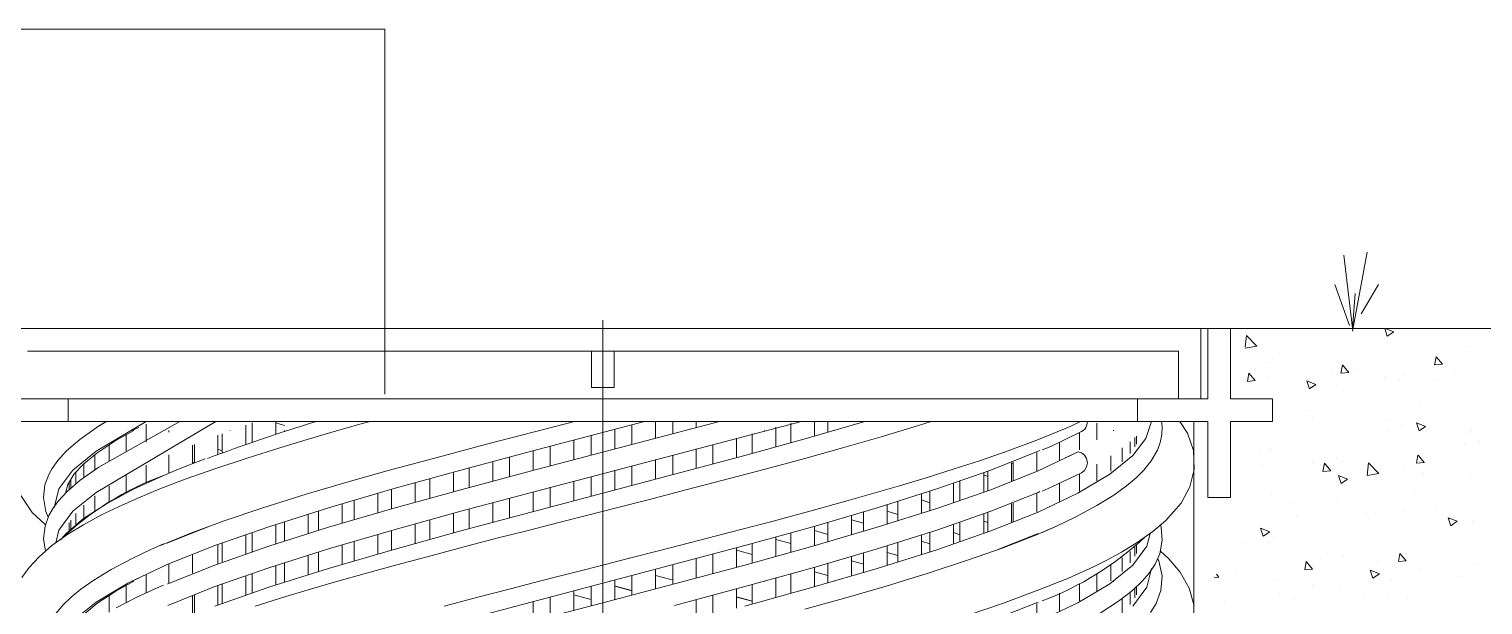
# Model space of a CAD drawing. Header units: millimetres. Extents: x 4229 to 8429, y -1187 to 1783.
# Drawn here: x 7467.5 to 7716.8, y 1174.1 to 1272.7 of the extents above; entities that cross this region are included whole.
import ezdxf

# ---------------------------------------------------------------- set-up
doc = ezdxf.new("R2010")
doc.units = ezdxf.units.MM

msp = doc.modelspace()

# ---------------------------------------------------------------- linework, layer by layer
at = {"lineweight": 5}
for p, q in [((7528.5, 1272.71), (7219.92, 1272.71)), ((7528.5, 1210.16), (7528.5, 1272.71)), ((7694.4, 1221.47), (7692.91, 1234)), ((7694.4, 1220.98), (7696.91, 1234.49)), ((7693.89, 1221.92), (7691.4, 1228.93)), ((7694.4, 1221.41), (7694.9, 1227.42)), ((7695.91, 1223.92), (7698.9, 1228.93)), ((7854.87, 1221.41), (7276.91, 1221.41)), ((7668.43, 1221.41), (7668.43, 1209.35)), ((7669.63, 1221.41), (7669.63, 1209.35)), ((7673.49, 1221.41), (7673.49, 1209.35)), ((7676.03, 1221.41), (7676.03, 1221.41)), ((7676.03, 1218.24), (7676.26, 1220.19)), ((7678, 1218.37), (7676.26, 1220.19)), ((7678.77, 1221.07), (7678.77, 1221.07)), ((7700.39, 1220.1), (7699.95, 1221.41)), ((7701.5, 1220.86), (7700.05, 1221.41)), ((7701.5, 1220.85), (7700.39, 1220.1)), ((7702.28, 1219.95), (7702.28, 1219.95)), ((7703.03, 1221.39), (7703.03, 1221.39)), ((7467.21, 1217.55), (7664.57, 1217.55)), ((7563.96, 1217.55), (7563.96, 1211.32)), ((7567.82, 1217.55), (7567.82, 1211.32)), ((7664.57, 1217.55), (7664.57, 1209.35)), ((7678, 1218.37), (7676.03, 1218.06)), ((7708.5, 1215.16), (7708.76, 1216.57)), ((7709.84, 1215.29), (7708.76, 1216.57)), ((7713.9, 1218.27), (7713.9, 1218.27)), ((7679.75, 1215.51), (7679.75, 1215.51)), ((7680.7, 1216.27), (7680.7, 1216.27)), ((7691.06, 1214.07), (7691.06, 1214.07)), ((7692.44, 1213.76), (7692.7, 1215.16)), ((7693.79, 1213.88), (7692.71, 1215.17)), ((7694.84, 1214.41), (7694.84, 1214.41)), ((7709.84, 1215.29), (7708.5, 1215.17)), ((7676.39, 1212.35), (7676.65, 1213.76)), ((7677.73, 1212.48), (7676.4, 1212.36)), ((7677.73, 1212.48), (7676.65, 1213.76)), ((7679.81, 1213.12), (7679.81, 1213.12)), ((7688.14, 1211.84), (7686.57, 1212.45)), ((7687.03, 1211.09), (7686.57, 1212.44)), ((7688.14, 1211.84), (7687.03, 1211.09)), ((7687.95, 1212.7), (7687.95, 1212.7)), ((7693.79, 1213.88), (7692.45, 1213.77)), ((7699.89, 1213.2), (7699.89, 1213.2)), ((7702.55, 1212.5), (7702.55, 1212.5)), ((7703.31, 1213.3), (7703.31, 1213.3)), ((7708.92, 1212.56), (7708.92, 1212.56)), ((7711.84, 1213.71), (7711.84, 1213.71)), ((7462.15, 1209.35), (7669.63, 1209.35)), ((7474.21, 1209.35), (7474.21, 1205.49)), ((7567.82, 1211.32), (7563.96, 1211.32)), ((7657.57, 1209.35), (7657.57, 1205.49)), ((7680.73, 1209.35), (7673.49, 1209.35)), ((7680.73, 1209.35), (7680.73, 1205.49)), ((7692.86, 1210.88), (7692.86, 1210.88)), ((7714.17, 1210.82), (7714.17, 1210.82)), ((7680.03, 1208.06), (7680.03, 1208.06)), ((7680.99, 1208.18), (7680.99, 1208.18)), ((7686.59, 1207.45), (7686.59, 1207.45)), ((7691.33, 1206.62), (7691.33, 1206.62)), ((7705.91, 1208.64), (7705.91, 1208.64)), ((7462.15, 1205.49), (7669.63, 1205.49)), ((7476.18, 1202.42), (7479.4, 1204.67)), ((7478.78, 1204.24), (7478.78, 1204.24)), ((7478.99, 1200.4), (7487.6, 1205.49)), ((7478.99, 1193.35), (7499.51, 1205.49)), ((7479.4, 1204.67), (7480.79, 1205.46)), ((7479.46, 1197.66), (7493.33, 1205.49)), ((7480.25, 1205.2), (7479.65, 1204.81)), ((7480.65, 1205.45), (7480.25, 1205.2)), ((7480.7, 1205.48), (7480.65, 1205.45)), ((7485.12, 1203.92), (7486.31, 1204.48)), ((7487.58, 1201.95), (7487.58, 1205.03)), ((7504.66, 1204.88), (7504.66, 1201.59)), ((7505.76, 1201.96), (7505.76, 1205.25)), ((7509.82, 1205.49), (7509.82, 1203.31)), ((7511.28, 1204.79), (7509.82, 1205.26)), ((7519.25, 1203.6), (7524.23, 1205.01)), ((7524.23, 1205.01), (7525.98, 1205.49)), ((7555.92, 1204.18), (7545.95, 1201.59)), ((7553.63, 1197.04), (7585.86, 1205.49)), ((7553.63, 1200.4), (7573.05, 1205.49)), ((7553.63, 1193.35), (7599.93, 1205.49)), ((7561.04, 1205.48), (7555.92, 1204.18)), ((7565.89, 1205.49), (7565.89, 1203.61)), ((7567.92, 1204.15), (7567.92, 1200.79)), ((7570.88, 1201.56), (7570.88, 1204.92)), ((7574.94, 1205.49), (7574.94, 1202.63)), ((7577.86, 1203.4), (7577.86, 1205.49)), ((7581.91, 1205.49), (7581.91, 1204.48)), ((7595.56, 1204.5), (7595.56, 1201.15)), ((7598.1, 1201.84), (7598.1, 1205.21)), ((7600.74, 1202.56), (7610.8, 1205.49)), ((7602.15, 1205.49), (7602.15, 1203)), ((7604.48, 1203.67), (7604.48, 1205.49)), ((7613.63, 1202.88), (7620.02, 1204.82)), ((7620.02, 1204.82), (7622.18, 1205.5)), ((7645.99, 1204.62), (7640.59, 1202.41)), ((7647.92, 1205.52), (7645.99, 1204.62)), ((7648.5, 1204.16), (7648.25, 1203.93)), ((7648.7, 1204.45), (7648.5, 1204.16)), ((7648.84, 1204.77), (7648.7, 1204.45)), ((7648.93, 1205.13), (7648.84, 1204.77)), ((7648.96, 1205.49), (7648.93, 1205.13)), ((7650.57, 1205.21), (7650.57, 1202.33)), ((7658.99, 1202.56), (7659.93, 1205.49)), ((7661.67, 1205.49), (7661.8, 1204.59)), ((7661.8, 1204.59), (7661.74, 1203.23)), ((7664.82, 1205.49), (7666.11, 1203.46)), ((7667.22, 1205.49), (7667.22, 907.55)), ((7669.63, 1205.49), (7669.63, 1192.46)), ((7673.49, 1205.49), (7673.49, 1192.46)), ((7680.73, 1205.49), (7673.49, 1205.49)), ((7687.5, 1205.96), (7687.5, 1205.96)), ((7700.73, 1205.59), (7700.73, 1205.59)), ((7702.82, 1205.05), (7702.82, 1205.05)), ((7706.95, 1204.63), (7705.38, 1205.23)), ((7705.83, 1203.87), (7705.38, 1205.23)), ((7706.94, 1204.62), (7705.83, 1203.87)), ((7709.2, 1204.47), (7709.2, 1204.47)), ((7473.92, 1200.45), (7476.18, 1202.42)), ((7478.34, 1203.92), (7478.32, 1203.92)), ((7482.36, 1202.23), (7479.11, 1200.08)), ((7485.47, 1203.92), (7482.36, 1202.23)), ((7484.15, 1200.28), (7484.15, 1203.28)), ((7485.04, 1203.92), (7485.12, 1203.92)), ((7491.49, 1203.65), (7491.49, 1203.92)), ((7495.84, 1198.35), (7495.84, 1201.56)), ((7499.89, 1203.17), (7499.89, 1199.91)), ((7500.6, 1200.14), (7500.6, 1203.38)), ((7501.92, 1203.92), (7501.97, 1203.92)), ((7510.51, 1200.99), (7515.17, 1202.4)), ((7511.28, 1203.75), (7511.28, 1203.92)), ((7515.17, 1202.4), (7519.25, 1203.6)), ((7545.95, 1201.59), (7536.83, 1199.17)), ((7560.9, 1202.33), (7560.9, 1198.97)), ((7563.86, 1199.75), (7563.86, 1203.11)), ((7567.12, 1203.97), (7567.11, 1203.97)), ((7579.93, 1203.97), (7579.93, 1203.97)), ((7584.75, 1198.21), (7584.75, 1201.55)), ((7588.8, 1202.65), (7588.8, 1199.3)), ((7590.24, 1199.67), (7600.74, 1202.56)), ((7591.51, 1200.04), (7591.51, 1203.38)), ((7593.63, 1203.97), (7593.6, 1203.97)), ((7605.56, 1203.97), (7605.59, 1203.97)), ((7607.23, 1201.02), (7613.63, 1202.88)), ((7640.59, 1202.41), (7635.36, 1200.46)), ((7647.98, 1203.76), (7642.67, 1201.23)), ((7644.2, 1201.93), (7644.2, 1198.85)), ((7647.63, 1203.59), (7647.63, 1200.61)), ((7647.98, 1203.76), (7647.97, 1203.75)), ((7648.25, 1203.93), (7647.98, 1203.76)), ((7653.38, 1203.93), (7653.47, 1203.93)), ((7656.28, 1202.01), (7656.28, 1199.99)), ((7656.76, 1199.67), (7658.99, 1202.56)), ((7657.1, 1202.73), (7657.1, 1201.13)), ((7657.38, 1202.97), (7657.38, 1201.63)), ((7661.46, 1201.89), (7660.97, 1200.58)), ((7661.74, 1203.23), (7661.46, 1201.89)), ((7666.11, 1203.46), (7667.14, 1200.5)), ((7700.55, 1203.72), (7700.55, 1203.72)), ((7704.25, 1201.77), (7704.25, 1201.77)), ((7714.45, 1203.37), (7714.45, 1203.37)), ((7714.81, 1203.73), (7714.81, 1203.73)), ((7716.2, 1202.27), (7716.2, 1202.27)), ((7472.41, 1198.78), (7473.92, 1200.45)), ((7475.02, 1197.14), (7478.99, 1200.4)), ((7479.11, 1200.08), (7476.88, 1198.25)), ((7478.78, 1197.18), (7478.78, 1199.81)), ((7481.21, 1198.66), (7481.21, 1201.5)), ((7491.49, 1196.59), (7491.49, 1199.76)), ((7495.54, 1201.44), (7495.54, 1198.24)), ((7496.02, 1198.47), (7497.7, 1199.1)), ((7499.34, 1197.37), (7505.09, 1199.28)), ((7499.89, 1200.72), (7500.6, 1200.45)), ((7499.89, 1200.72), (7500.6, 1200.46)), ((7505.09, 1199.28), (7510.51, 1200.99)), ((7536.83, 1199.17), (7529.07, 1197.07)), ((7541.53, 1197.14), (7553.63, 1200.4)), ((7549.87, 1196.05), (7549.87, 1199.4)), ((7553.92, 1200.48), (7553.92, 1197.12)), ((7556.84, 1197.9), (7556.84, 1201.25)), ((7565.89, 1200.26), (7565.89, 1196.57)), ((7577.86, 1196.37), (7577.86, 1199.74)), ((7578.19, 1196.45), (7590.24, 1199.67)), ((7581.91, 1200.8), (7581.91, 1197.45)), ((7594.56, 1197.53), (7600.5, 1199.13)), ((7600.5, 1199.13), (7607.23, 1201.02)), ((7635.36, 1200.46), (7630.49, 1198.77)), ((7632.4, 1197.14), (7640.53, 1200.4)), ((7640.29, 1200.17), (7640.29, 1197.02)), ((7640.53, 1200.4), (7640.81, 1200.53)), ((7640.53, 1197.04), (7647.36, 1200.26)), ((7642.67, 1201.23), (7641.22, 1200.62)), ((7645.16, 1199.25), (7647.28, 1200.25)), ((7647.36, 1200.26), (7647.97, 1200.12)), ((7647.97, 1200.12), (7648.49, 1199.72)), ((7648.49, 1199.72), (7648.83, 1199.12)), ((7648.83, 1199.12), (7648.96, 1198.41)), ((7652.81, 1196.45), (7656.76, 1199.67)), ((7653, 1199.63), (7653, 1196.99)), ((7654.91, 1200.95), (7654.91, 1198.57)), ((7660.97, 1200.58), (7659.9, 1198.73)), ((7667.14, 1200.5), (7667.28, 1197.29)), ((7678.4, 1200.47), (7678.4, 1200.47)), ((7680.3, 1200.61), (7680.3, 1200.61)), ((7680.36, 1200.76), (7680.36, 1200.76)), ((7686.88, 1199.36), (7686.88, 1199.36)), ((7691.6, 1199.17), (7691.6, 1199.17)), ((7692.3, 1201.26), (7692.3, 1201.26)), ((7705.39, 1198.33), (7705.65, 1199.73)), ((7706.73, 1198.45), (7705.66, 1199.74)), ((7711.48, 1199.27), (7711.48, 1199.27)), ((7713.6, 1201.48), (7713.6, 1201.48)), ((7470.89, 1196.39), (7471.46, 1197.43)), ((7471.46, 1197.43), (7472.41, 1198.78)), ((7472.62, 1193.93), (7475.02, 1197.14)), ((7476.88, 1198.25), (7475.25, 1196.51)), ((7475.5, 1194.76), (7475.5, 1196.78)), ((7476.27, 1195.44), (7479.46, 1197.66)), ((7476.87, 1195.84), (7476.87, 1198.25)), ((7487.58, 1194.87), (7487.58, 1197.99)), ((7490.32, 1196.14), (7492.42, 1197.03)), ((7492.42, 1197.03), (7494.25, 1197.78)), ((7494.25, 1197.78), (7496.02, 1198.47)), ((7494.29, 1195.59), (7499.34, 1197.37)), ((7495.88, 1198.42), (7495.54, 1198.55)), ((7495.91, 1198.38), (7495.54, 1198.52)), ((7529.07, 1197.07), (7522.24, 1195.15)), ((7529.89, 1193.93), (7541.53, 1197.14)), ((7540.27, 1196.82), (7540.27, 1193.48)), ((7541.53, 1193.79), (7553.63, 1197.04)), ((7542.98, 1194.21), (7542.98, 1197.56)), ((7547.04, 1198.64), (7547.04, 1195.29)), ((7567.92, 1197.13), (7567.92, 1193.76)), ((7570.88, 1194.53), (7570.88, 1197.91)), ((7574.94, 1198.97), (7574.94, 1195.6)), ((7587.81, 1195.76), (7594.56, 1197.53)), ((7626.12, 1197.35), (7621.15, 1195.8)), ((7623.16, 1193.93), (7632.4, 1197.14)), ((7630.49, 1198.77), (7626.12, 1197.35)), ((7631.18, 1196.66), (7631.18, 1193.4)), ((7631.89, 1193.66), (7631.89, 1196.92)), ((7632.4, 1193.79), (7640.53, 1197.04)), ((7635.89, 1198.4), (7636.24, 1198.27)), ((7635.95, 1198.42), (7635.95, 1195.21)), ((7636.24, 1195.33), (7636.24, 1198.53)), ((7647.98, 1196.71), (7642.75, 1194.22)), ((7647.97, 1196.71), (7647.96, 1196.7)), ((7648.49, 1197.11), (7647.97, 1196.71)), ((7648.83, 1197.71), (7648.49, 1197.11)), ((7648.96, 1198.41), (7648.83, 1197.71)), ((7650.57, 1198.15), (7650.57, 1195.32)), ((7658.64, 1197.17), (7657.32, 1195.86)), ((7659.9, 1198.73), (7658.64, 1197.17)), ((7667.28, 1197.29), (7666.53, 1194.28)), ((7678.95, 1198.13), (7678.95, 1198.13)), ((7687.59, 1198.26), (7687.59, 1198.26)), ((7689.34, 1196.92), (7689.6, 1198.33)), ((7690.68, 1197.05), (7689.34, 1196.93)), ((7690.68, 1197.05), (7689.6, 1198.33)), ((7692.48, 1198.62), (7692.48, 1198.62)), ((7696.93, 1196.26), (7697.18, 1198.38)), ((7698.92, 1196.56), (7696.93, 1196.26)), ((7698.92, 1196.57), (7697.18, 1198.39)), ((7699.53, 1198.76), (7699.53, 1198.76)), ((7703.09, 1197.6), (7703.09, 1197.6)), ((7706.74, 1198.45), (7705.4, 1198.34)), ((7706.61, 1196.76), (7706.61, 1196.76)), ((7469.98, 1192.48), (7470.23, 1194.61)), ((7470.23, 1194.61), (7470.89, 1196.39)), ((7474.15, 1194.69), (7473.74, 1193.18)), ((7474.01, 1193.49), (7476.27, 1195.44)), ((7475.25, 1196.51), (7474.15, 1194.69)), ((7474.4, 1193.77), (7474.4, 1195.21)), ((7474.68, 1194.04), (7474.68, 1195.68)), ((7481.21, 1191.62), (7481.21, 1194.43)), ((7484.15, 1193.22), (7484.15, 1196.22)), ((7485.54, 1193.94), (7488.01, 1195.11)), ((7488.01, 1195.11), (7490.32, 1196.14)), ((7489.91, 1193.93), (7494.29, 1195.59)), ((7522.24, 1195.15), (7515.02, 1193.02)), ((7533.68, 1195), (7533.68, 1191.68)), ((7536.22, 1192.37), (7536.22, 1195.72)), ((7556.84, 1190.87), (7556.84, 1194.21)), ((7560.9, 1195.28), (7560.9, 1191.93)), ((7563.86, 1192.7), (7563.86, 1196.06)), ((7565.87, 1193.2), (7578.19, 1196.45)), ((7580.36, 1193.82), (7587.81, 1195.76)), ((7616.74, 1194.48), (7612.76, 1193.31)), ((7621.15, 1195.8), (7616.74, 1194.48)), ((7626.02, 1194.87), (7626.02, 1191.58)), ((7627.12, 1191.96), (7627.12, 1195.24)), ((7631.89, 1196.09), (7631.18, 1196.36)), ((7642.75, 1194.22), (7641.23, 1193.57)), ((7644.2, 1194.86), (7644.2, 1191.79)), ((7647.35, 1193.2), (7652.81, 1196.45)), ((7647.63, 1196.53), (7647.63, 1193.55)), ((7655.68, 1194.48), (7653.47, 1192.88)), ((7657.32, 1195.86), (7655.68, 1194.48)), ((7666.53, 1194.28), (7665.03, 1191.52)), ((7692, 1195.89), (7692, 1195.89)), ((7693.59, 1195.62), (7692.02, 1196.22)), ((7692.47, 1194.86), (7692.02, 1196.22)), ((7693.59, 1195.61), (7692.47, 1194.86)), ((7714.72, 1195.92), (7714.72, 1195.92)), ((7715.09, 1195.64), (7715.09, 1195.64)), ((7468.03, 1189.91), (7465.51, 1193.69)), ((7470.35, 1190.08), (7469.98, 1192.48)), ((7471.51, 1190.47), (7472.49, 1191.83)), ((7471.82, 1190.71), (7472.62, 1193.93)), ((7472.49, 1191.83), (7474.01, 1193.49)), ((7475.02, 1190.1), (7478.99, 1193.35)), ((7478.78, 1190.12), (7478.78, 1192.73)), ((7480.76, 1191.38), (7485.54, 1193.94)), ((7482.84, 1190.89), (7486.15, 1192.37)), ((7486.15, 1192.37), (7489.91, 1193.93)), ((7515.02, 1193.02), (7507.57, 1190.68)), ((7518.87, 1190.71), (7529.89, 1193.93)), ((7523.25, 1188.68), (7523.25, 1192)), ((7527.31, 1193.19), (7527.31, 1189.85)), ((7529.63, 1190.52), (7529.63, 1193.85)), ((7529.89, 1190.57), (7541.53, 1193.79)), ((7541.53, 1190.1), (7553.63, 1193.35)), ((7547.04, 1191.6), (7547.04, 1188.25)), ((7549.87, 1189.02), (7549.87, 1192.35)), ((7553.61, 1189.98), (7565.87, 1193.2)), ((7553.92, 1193.43), (7553.92, 1190.09)), ((7568.02, 1190.65), (7573.63, 1192.09)), ((7573.63, 1192.09), (7580.36, 1193.82)), ((7607.93, 1191.93), (7602.01, 1190.28)), ((7612.76, 1193.31), (7607.93, 1191.93)), ((7612.94, 1190.71), (7623.16, 1193.93)), ((7616.44, 1188.44), (7616.44, 1191.75)), ((7620.5, 1193.04), (7620.5, 1189.74)), ((7620.5, 1192.04), (7621.96, 1191.56)), ((7621.96, 1190.21), (7621.96, 1193.51)), ((7623.16, 1190.57), (7632.4, 1193.79)), ((7632.4, 1190.1), (7640.53, 1193.35)), ((7640.29, 1193.13), (7640.29, 1189.99)), ((7640.52, 1189.98), (7647.35, 1193.2)), ((7640.53, 1193.35), (7640.82, 1193.49)), ((7653.47, 1192.88), (7650.56, 1191.07)), ((7673.49, 1192.46), (7669.63, 1192.46)), ((7680.57, 1193.16), (7680.57, 1193.16)), ((7684.29, 1191.65), (7684.29, 1191.65)), ((7691.87, 1191.72), (7691.87, 1191.72)), ((7705.05, 1193.65), (7705.05, 1193.65)), ((7470.31, 1187.79), (7468.03, 1189.91)), ((7470.24, 1187.58), (7470.92, 1189.41)), ((7470.8, 1189.1), (7470.35, 1190.08)), ((7470.92, 1189.41), (7471.51, 1190.47)), ((7471.82, 1190.71), (7471.82, 1190.71)), ((7472.62, 1186.88), (7475.02, 1190.1)), ((7475.5, 1187.72), (7475.5, 1189.71)), ((7476.82, 1187.79), (7479.93, 1189.47)), ((7476.84, 1188.84), (7480.76, 1191.38)), ((7476.87, 1188.8), (7476.87, 1191.14)), ((7479.93, 1189.47), (7482.84, 1190.89)), ((7507.57, 1190.68), (7500.98, 1188.46)), ((7508.61, 1187.46), (7518.87, 1190.71)), ((7515.34, 1189.59), (7515.34, 1186.27)), ((7517.12, 1186.82), (7517.12, 1190.14)), ((7518.87, 1187.36), (7529.89, 1190.57)), ((7521.18, 1191.37), (7521.18, 1188.07)), ((7529.89, 1186.88), (7541.53, 1190.1)), ((7540.27, 1189.79), (7540.27, 1186.42)), ((7541.56, 1186.77), (7553.61, 1189.98)), ((7542.98, 1187.16), (7542.98, 1190.51)), ((7558.34, 1188.18), (7563.32, 1189.45)), ((7563.32, 1189.45), (7568.02, 1190.65)), ((7602.01, 1190.28), (7595.09, 1188.42)), ((7601.87, 1187.46), (7612.94, 1190.71)), ((7608.53, 1189.41), (7608.53, 1186.07)), ((7610.6, 1186.67), (7610.6, 1190.02)), ((7612.94, 1187.36), (7623.16, 1190.57)), ((7614.66, 1191.2), (7614.66, 1187.89)), ((7616.44, 1189.55), (7614.66, 1190.1)), ((7623.16, 1186.88), (7632.4, 1190.1)), ((7631.18, 1189.61), (7631.18, 1186.34)), ((7631.89, 1186.61), (7631.89, 1189.88)), ((7632.42, 1186.77), (7640.52, 1189.98)), ((7635.95, 1191.36), (7635.95, 1188.18)), ((7636.24, 1188.29), (7636.24, 1191.48)), ((7646.99, 1189.15), (7643.55, 1187.51)), ((7650.56, 1191.07), (7646.99, 1189.15)), ((7650.57, 1191.12), (7650.57, 1191.08)), ((7665.03, 1191.52), (7662.43, 1188.55)), ((7684.81, 1189.38), (7684.81, 1189.38)), ((7692.76, 1190.53), (7692.76, 1190.53)), ((7696.76, 1189.89), (7696.76, 1189.89)), ((7698.37, 1189.79), (7698.37, 1189.79)), ((7703.37, 1190.15), (7703.37, 1190.15)), ((7708.7, 1190.39), (7708.7, 1190.39)), ((7469.98, 1185.43), (7470.24, 1187.58)), ((7472.08, 1184.71), (7472.62, 1186.88)), ((7473.79, 1186.25), (7476.84, 1188.84)), ((7474.13, 1186.16), (7476.82, 1187.79)), ((7474.4, 1186.76), (7474.4, 1188.13)), ((7474.68, 1187.03), (7474.68, 1188.57)), ((7491.26, 1184.69), (7498.22, 1187.45)), ((7491.27, 1184.72), (7497.85, 1187.33)), ((7500.98, 1188.46), (7495.38, 1186.44)), ((7499.37, 1184.25), (7508.61, 1187.46)), ((7508.61, 1184.1), (7518.87, 1187.36)), ((7509.82, 1187.82), (7509.82, 1184.54)), ((7511.28, 1185.02), (7511.28, 1188.31)), ((7518.87, 1183.67), (7529.89, 1186.88)), ((7529.63, 1183.47), (7529.63, 1186.82)), ((7529.87, 1183.51), (7541.56, 1186.77)), ((7533.68, 1187.95), (7533.68, 1184.61)), ((7536.22, 1185.31), (7536.22, 1188.66)), ((7547.92, 1185.53), (7552.85, 1186.78)), ((7552.85, 1186.78), (7558.34, 1188.18)), ((7588.02, 1186.57), (7580.99, 1184.76)), ((7595.09, 1188.42), (7588.02, 1186.57)), ((7590.24, 1184.25), (7601.87, 1187.46)), ((7601.87, 1184.1), (7612.94, 1187.36)), ((7602.15, 1187.56), (7602.15, 1184.23)), ((7604.48, 1186.12), (7602.15, 1186.79)), ((7604.48, 1184.9), (7604.48, 1188.2)), ((7608.53, 1188.66), (7610.6, 1188.04)), ((7612.94, 1183.67), (7623.16, 1186.88)), ((7623.14, 1183.51), (7632.42, 1186.77)), ((7626.02, 1187.82), (7626.02, 1184.53)), ((7627.12, 1184.92), (7627.12, 1188.2)), ((7631.18, 1188.43), (7631.89, 1188.18)), ((7639.93, 1185.97), (7643.64, 1187.55)), ((7643.55, 1187.51), (7641.21, 1186.49)), ((7660.18, 1186.64), (7657.48, 1184.74)), ((7662.43, 1188.55), (7660.18, 1186.64)), ((7661.48, 1187.75), (7661.6, 1187.36)), ((7661.6, 1187.36), (7661.8, 1185.17)), ((7680.23, 1186.6), (7678.66, 1187.21)), ((7679.11, 1185.85), (7678.66, 1187.2)), ((7680.23, 1186.6), (7679.11, 1185.85)), ((7712.39, 1188.4), (7710.82, 1189)), ((7711.28, 1187.64), (7710.82, 1189)), ((7712.39, 1188.39), (7711.28, 1187.64)), ((7712.5, 1187.93), (7712.5, 1187.93)), ((7714.99, 1188.47), (7714.99, 1188.47)), ((7469.21, 1182.32), (7471.43, 1184.25)), ((7470.31, 1183.28), (7469.98, 1185.43)), ((7471.43, 1184.25), (7474.13, 1186.16)), ((7473.14, 1185.46), (7473.79, 1186.25)), ((7488.38, 1183.55), (7490.58, 1184.52)), ((7495.38, 1186.44), (7490.02, 1184.27)), ((7491.18, 1184.65), (7491.26, 1184.69)), ((7491.27, 1181.03), (7499.37, 1184.25)), ((7499.37, 1180.89), (7508.61, 1184.1)), ((7499.89, 1184.39), (7499.89, 1181.16)), ((7500.6, 1181.42), (7500.6, 1184.66)), ((7504.66, 1186.1), (7504.66, 1182.84)), ((7505.76, 1183.22), (7505.76, 1186.48)), ((7521.18, 1184.33), (7521.18, 1181.03)), ((7523.25, 1181.64), (7523.25, 1184.94)), ((7527.31, 1186.15), (7527.31, 1182.82)), ((7536.6, 1182.55), (7542.49, 1184.11)), ((7542.49, 1184.11), (7547.92, 1185.53)), ((7580.99, 1184.76), (7575.41, 1183.32)), ((7578.19, 1181.03), (7590.24, 1184.25)), ((7590.24, 1180.89), (7601.87, 1184.1)), ((7591.51, 1181.27), (7591.51, 1184.61)), ((7595.56, 1185.73), (7595.56, 1182.39)), ((7595.56, 1185.29), (7598.1, 1184.6)), ((7598.1, 1183.08), (7598.1, 1186.43)), ((7614.66, 1184.16), (7614.66, 1180.86)), ((7616.44, 1181.41), (7616.44, 1184.7)), ((7620.5, 1186), (7620.5, 1182.7)), ((7620.5, 1184.98), (7621.96, 1184.53)), ((7621.96, 1183.17), (7621.96, 1186.46)), ((7627.12, 1186.08), (7626.02, 1186.46)), ((7633.63, 1183.56), (7640.52, 1186.29)), ((7634.5, 1183.87), (7639.93, 1185.97)), ((7657.48, 1184.74), (7654.8, 1183.11)), ((7656.76, 1180.89), (7659.15, 1184.1)), ((7657.38, 1184.23), (7657.38, 1182.89)), ((7659.15, 1184.1), (7659.7, 1186.3)), ((7661.8, 1185.17), (7661.37, 1182.82)), ((7676.04, 1184.68), (7676.04, 1184.68)), ((7679.87, 1184.78), (7679.87, 1184.78)), ((7680.84, 1185.71), (7680.84, 1185.71)), ((7692.15, 1184.27), (7692.15, 1184.27)), ((7467.52, 1180.49), (7469.21, 1182.32)), ((7481.58, 1180.12), (7485.08, 1181.98)), ((7485.08, 1181.98), (7488.38, 1183.55)), ((7487.58, 1183.18), (7487.58, 1183.19)), ((7495.54, 1182.72), (7495.54, 1179.51)), ((7508.61, 1180.41), (7518.87, 1183.67)), ((7515.34, 1182.55), (7515.34, 1179.25)), ((7517.12, 1179.81), (7517.12, 1183.11)), ((7518.85, 1180.3), (7529.87, 1183.51)), ((7530.58, 1180.92), (7536.6, 1182.55)), ((7570, 1181.93), (7565.41, 1180.76)), ((7575.41, 1183.32), (7570, 1181.93)), ((7581.91, 1182.02), (7581.91, 1178.66)), ((7584.75, 1179.43), (7584.75, 1182.78)), ((7588.8, 1183.88), (7588.8, 1180.52)), ((7589.01, 1183.4), (7588.8, 1183.45)), ((7591.51, 1182.71), (7589.01, 1183.4)), ((7601.87, 1180.41), (7612.94, 1183.67)), ((7608.53, 1182.36), (7608.53, 1179.03)), ((7608.53, 1181.63), (7610.03, 1181.21)), ((7610.6, 1179.64), (7610.6, 1182.97)), ((7612.93, 1180.3), (7623.14, 1183.51)), ((7616.44, 1182.51), (7614.66, 1183.06)), ((7621.68, 1179.49), (7628.57, 1181.76)), ((7628.57, 1181.76), (7634.5, 1183.87)), ((7652.3, 1181.75), (7650, 1180.6)), ((7654.8, 1183.11), (7652.3, 1181.75)), ((7654.91, 1182.2), (7654.91, 1179.8)), ((7656.28, 1183.23), (7656.28, 1181.3)), ((7657.1, 1183.97), (7657.1, 1182.42)), ((7661.37, 1182.82), (7660.59, 1181.05)), ((7661, 1181.98), (7661.2, 1181.59)), ((7661.2, 1181.59), (7661.78, 1179.06)), ((7661.46, 1183.33), (7662.93, 1181.97)), ((7662.93, 1181.97), (7664.88, 1179.67)), ((7690.18, 1182.82), (7690.18, 1182.82)), ((7692.92, 1182.54), (7692.92, 1182.54)), ((7698.65, 1181.7), (7698.65, 1181.7)), ((7702.29, 1181.49), (7702.55, 1182.9)), ((7703.63, 1181.62), (7702.29, 1181.5)), ((7703.63, 1181.62), (7702.55, 1182.9)), ((7703.64, 1182.7), (7703.64, 1182.7)), ((7466.29, 1178.75), (7467.52, 1180.49)), ((7478.62, 1178.33), (7481.58, 1180.12)), ((7484.41, 1177.78), (7491.27, 1181.03)), ((7487.58, 1176.14), (7487.58, 1179.22)), ((7491.27, 1177.67), (7499.37, 1180.89)), ((7491.49, 1177.86), (7491.49, 1181.02)), ((7499.37, 1177.2), (7508.61, 1180.41)), ((7505.76, 1176.15), (7505.76, 1179.44)), ((7508.64, 1177.08), (7518.85, 1180.3)), ((7509.82, 1180.79), (7509.82, 1177.5)), ((7511.28, 1177.98), (7511.28, 1181.27)), ((7520.07, 1177.99), (7525.37, 1179.49)), ((7525.37, 1179.49), (7530.58, 1180.92)), ((7561.81, 1179.84), (7558.87, 1179.09)), ((7565.41, 1180.76), (7561.81, 1179.84)), ((7565.87, 1177.78), (7578.19, 1181.03)), ((7570.88, 1175.74), (7570.88, 1179.1)), ((7574.94, 1180.17), (7574.94, 1176.81)), ((7574.94, 1179.13), (7577.55, 1178.44)), ((7577.86, 1177.58), (7577.86, 1180.94)), ((7578.19, 1177.67), (7590.24, 1180.89)), ((7590.24, 1177.2), (7601.87, 1180.41)), ((7598.1, 1176.02), (7598.1, 1179.39)), ((7601.91, 1177.08), (7612.93, 1180.3)), ((7602.15, 1180.52), (7602.15, 1177.18)), ((7604.48, 1179.1), (7602.15, 1179.75)), ((7604.48, 1177.85), (7604.48, 1181.16)), ((7610.03, 1181.21), (7610.6, 1181.03)), ((7614.45, 1177.29), (7621.68, 1179.49)), ((7650, 1180.6), (7645.74, 1178.67)), ((7650.57, 1179.38), (7650.57, 1176.5)), ((7652.81, 1177.67), (7656.76, 1180.89)), ((7653, 1180.85), (7653, 1178.19)), ((7659.57, 1179.5), (7658.38, 1178.11)), ((7659.16, 1177.08), (7659.96, 1180.3)), ((7660.59, 1181.05), (7659.57, 1179.5)), ((7664.88, 1179.67), (7666.42, 1176.95)), ((7671.52, 1178.81), (7671.1, 1179.32)), ((7674.51, 1179.86), (7674.51, 1179.86)), ((7686.23, 1180.09), (7686.49, 1181.49)), ((7687.58, 1180.21), (7686.24, 1180.1)), ((7687.58, 1180.21), (7686.5, 1181.5)), ((7699.03, 1179.39), (7697.46, 1179.99)), ((7697.92, 1178.63), (7697.46, 1179.99)), ((7699.03, 1179.38), (7697.92, 1178.63)), ((7704.25, 1180.96), (7704.25, 1180.96)), ((7705.98, 1180.3), (7705.98, 1180.3)), ((7715.26, 1181.02), (7715.26, 1181.02)), ((7474.71, 1175.39), (7476.38, 1176.76)), ((7476.38, 1176.76), (7478.62, 1178.33)), ((7478.34, 1178.12), (7478.32, 1178.12)), ((7478.78, 1178.43), (7478.78, 1178.43)), ((7478.98, 1174.56), (7484.41, 1177.78)), ((7485.47, 1178.12), (7482.36, 1176.43)), ((7484.15, 1174.47), (7484.15, 1177.47)), ((7485.04, 1178.12), (7485.12, 1178.12)), ((7485.12, 1178.12), (7486.31, 1178.67)), ((7486, 1175.39), (7489.33, 1176.93)), ((7489.33, 1176.93), (7490.58, 1177.47)), ((7491.26, 1177.67), (7491.27, 1177.67)), ((7491.27, 1173.99), (7499.37, 1177.2)), ((7499.36, 1173.83), (7508.64, 1177.08)), ((7499.89, 1177.36), (7499.89, 1174.1)), ((7500.6, 1174.34), (7500.6, 1177.58)), ((7501.92, 1178.12), (7501.97, 1178.12)), ((7504.66, 1179.07), (7504.66, 1175.77)), ((7511.5, 1175.48), (7515.95, 1176.81)), ((7515.95, 1176.81), (7520.07, 1177.99)), ((7550.06, 1176.84), (7544.22, 1175.33)), ((7555.01, 1178.11), (7550.06, 1176.84)), ((7553.61, 1174.56), (7565.87, 1177.78)), ((7558.87, 1179.09), (7555.01, 1178.11)), ((7563.86, 1173.93), (7563.86, 1177.29)), ((7565.87, 1174.42), (7578.19, 1177.67)), ((7567.12, 1178.15), (7567.11, 1178.15)), ((7567.92, 1178.33), (7567.92, 1174.97)), ((7568.08, 1177.25), (7567.92, 1177.29)), ((7570.88, 1176.5), (7567.92, 1177.27)), ((7570.88, 1176.51), (7568.08, 1177.25)), ((7577.55, 1178.44), (7577.86, 1178.35)), ((7578.19, 1173.99), (7590.24, 1177.2)), ((7579.93, 1178.15), (7579.93, 1178.15)), ((7588.8, 1176.83), (7588.8, 1173.49)), ((7590.22, 1173.83), (7601.91, 1177.08)), ((7591.51, 1174.22), (7591.51, 1177.56)), ((7593.63, 1178.15), (7593.6, 1178.15)), ((7595.56, 1178.68), (7595.56, 1175.33)), ((7605.56, 1178.15), (7605.59, 1178.15)), ((7607.55, 1175.3), (7614.45, 1177.29)), ((7640.65, 1176.62), (7634.4, 1174.31)), ((7645.74, 1178.67), (7640.65, 1176.62)), ((7647.35, 1174.42), (7652.81, 1177.67)), ((7647.63, 1177.76), (7647.63, 1174.78)), ((7653.38, 1178.1), (7653.47, 1178.1)), ((7658.38, 1178.11), (7656.69, 1176.52)), ((7656.75, 1173.83), (7659.16, 1177.08)), ((7657.1, 1176.9), (7657.1, 1175.3)), ((7657.38, 1177.14), (7657.38, 1175.8)), ((7661.78, 1179.06), (7661.58, 1176.54)), ((7666.42, 1176.95), (7667.26, 1173.9)), ((7671.52, 1178.81), (7670.68, 1178.73)), ((7677.22, 1177.44), (7677.22, 1177.44)), ((7681.11, 1178.25), (7681.11, 1178.25)), ((7687.56, 1177.62), (7687.56, 1177.62)), ((7689.17, 1177.95), (7689.17, 1177.95)), ((7692.42, 1176.82), (7692.42, 1176.82)), ((7701.12, 1178.45), (7701.12, 1178.45)), ((7713.06, 1178.95), (7713.06, 1178.95)), ((7472.16, 1172.65), (7473.42, 1174.14)), ((7473.42, 1174.14), (7474.71, 1175.39)), ((7475.03, 1171.35), (7478.98, 1174.56)), ((7479.11, 1174.28), (7476.88, 1172.44)), ((7482.36, 1176.43), (7479.11, 1174.28)), ((7481.21, 1172.85), (7481.21, 1175.7)), ((7482.45, 1173.56), (7486, 1175.39)), ((7495.54, 1175.64), (7495.54, 1172.43)), ((7495.84, 1172.55), (7495.84, 1175.79)), ((7506.25, 1173.85), (7511.5, 1175.48)), ((7544.22, 1175.33), (7538.65, 1173.85)), ((7541.56, 1171.35), (7553.61, 1174.56)), ((7553.61, 1171.2), (7565.87, 1174.42)), ((7553.92, 1174.66), (7553.92, 1171.3)), ((7556.84, 1172.08), (7556.84, 1175.43)), ((7560.9, 1176.51), (7560.9, 1173.15)), ((7560.9, 1175.78), (7563.18, 1175.18)), ((7563.18, 1175.18), (7563.86, 1175)), ((7581.91, 1174.98), (7581.91, 1171.63)), ((7584.75, 1172.39), (7584.75, 1175.73)), ((7588.8, 1175.43), (7590.52, 1174.97)), ((7588.8, 1175.42), (7591.51, 1174.68)), ((7590.52, 1174.97), (7591.51, 1174.71)), ((7600.54, 1173.34), (7607.55, 1175.3)), ((7634.4, 1174.31), (7628.85, 1172.41)), ((7632.42, 1171.35), (7640.52, 1174.56)), ((7640.29, 1174.33), (7640.29, 1171.18)), ((7640.52, 1171.2), (7647.35, 1174.42)), ((7644.2, 1176.1), (7644.2, 1173.02)), ((7654.3, 1174.68), (7651.13, 1172.63)), ((7656.69, 1176.52), (7654.3, 1174.68)), ((7654.91, 1175.12), (7654.91, 1172.72)), ((7656.28, 1176.18), (7656.28, 1174.16)), ((7660.75, 1174.32), (7659.8, 1172.78)), ((7661.58, 1176.54), (7660.75, 1174.32)), ((7672.5, 1174.43), (7672.5, 1174.43)), ((7676.33, 1176.59), (7676.33, 1176.59)), ((7681.93, 1175.85), (7681.93, 1175.85)), ((7684.45, 1174.94), (7684.45, 1174.94)), ((7696.4, 1175.44), (7696.4, 1175.44)), ((7700.61, 1175.38), (7700.61, 1175.38)), ((7703.91, 1175.25), (7703.91, 1175.25)), ((7708.34, 1175.95), (7708.34, 1175.95))]:
    msp.add_line(p, q, dxfattribs=at)
at = {"lineweight": 5, "ltscale": 10}
msp.add_line((7565.89, 1222.82), (7565.89, 810.12), dxfattribs=at)
at = {"lineweight": 5}
for centre, radius, start, end in [((7609.8, 900.47), 318.89, 106.9618, 110.5079), ((7507.52, 1149.23), 49.95, 109.8321, 133.9312), ((7622.57, 1224.47), 53.09, 290.5635, 313.1085)]:
    msp.add_arc(centre, radius, start, end, dxfattribs=at)

doc.saveas('drawing.dxf')
